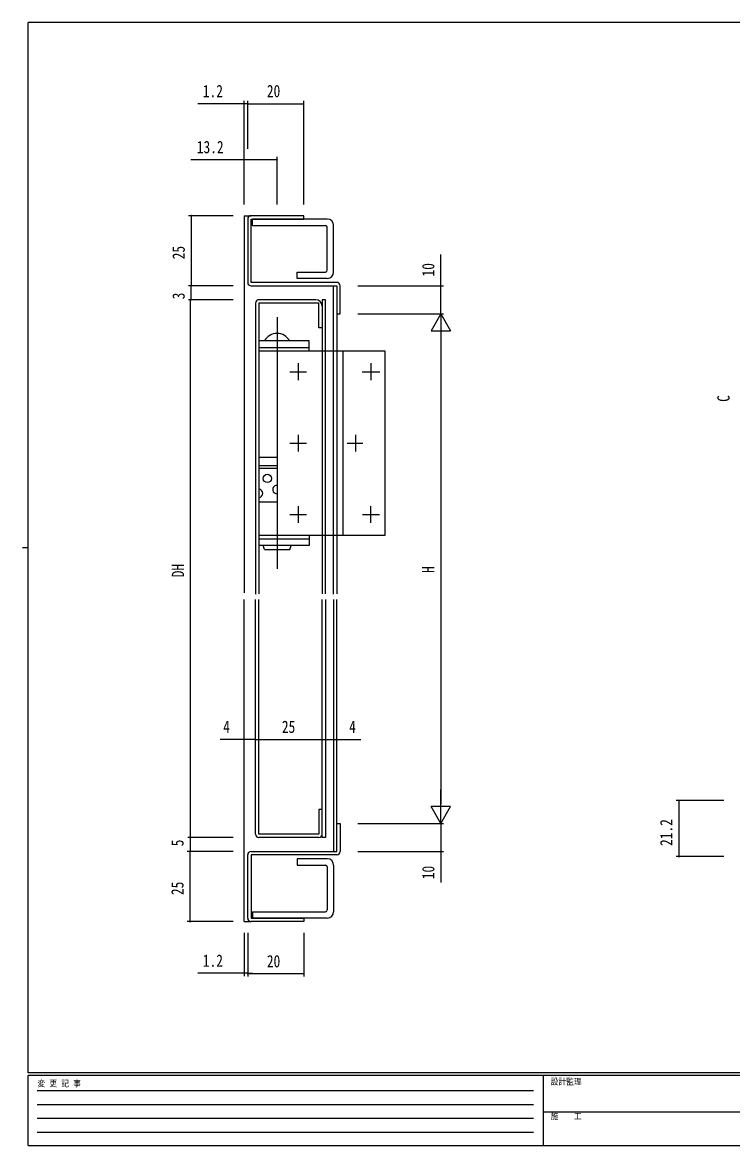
# Model space of a CAD drawing. Units: millimetres on the paper. Extents: x -283 to 283, y -202 to 202.
# Drawn here: x -283.4 to -30.1, y -201.5 to 199.5 of the extents above; entities that cross this region are included whole.
import ezdxf
from ezdxf.enums import TextEntityAlignment as Align

# ---------------------------------------------------------------- set-up
doc = ezdxf.new("R2010")
doc.units = ezdxf.units.MM
for name, color, linetype in [('0-2_YKK_11', 7, 'Continuous'), ('0-3_YKK_12', 2, 'Continuous'), ('0-4_YKK_13', 4, 'Continuous'), ('0-6_YKK_D', 6, 'Continuous'), ('0-7_YKK_ZWAK', 7, 'Continuous')]:
    doc.layers.add(name, color=color, linetype=linetype)
doc.styles.add('ＭＳ ゴシック', font='')
doc.styles.get('ＭＳ ゴシック').set_extended_font_data('MS Gothic')

msp = doc.modelspace()

# ---------------------------------------------------------------- linework, layer by layer
at = {"layer": '0-2_YKK_11'}
for p, q in [((-202.944, 129.301), (-202.944, 106.701)), ((-173.444, 106.701), (-201.244, 106.701)), ((-172.344, -4.651), (-172.344, 105.501)), ((-171.144, 105.001), (-171.144, 24.501)), ((-178.644, 100.501), (-198.944, 100.501)), ((-175.144, 90.801), (-175.144, 100.501)), ((-200.144, 99.301), (-200.144, -4.651)), ((-171.144, 24.501), (-171.144, 14.501)), ((-200.144, -90.299), (-200.144, -6.499)), ((-175.144, -6.499), (-175.144, -81.299)), ((-172.344, -6.499), (-172.344, -96.499)), ((-171.144, -95.999), (-171.144, -6.499)), ((-177.544, -91.499), (-198.944, -91.499)), ((-202.944, -120.299), (-202.944, -97.699)), ((-173.444, -97.699), (-173.544, -97.699))]:
    msp.add_line(p, q, dxfattribs=at)
for points in [[(-171.144, 106.701), (-173.444, 106.701), (-201.744, 106.701), (-201.744, 129.301), (-182.944, 129.301), (-182.944, 130.501), (-201.744, 130.501)], [(-201.744, 105.501), (-171.144, 105.501), (-171.144, 95.501), (-169.944, 95.501), (-169.944, 105.501)], [(-175.144, 100.501), (-176.344, 100.501), (-176.344, 90.801), (-176.344, 90.301), (-176.344, 24.501), (-176.344, 14.501), (-176.344, 9.501), (-176.344, -4.499)], [(-176.344, 90.501), (-177.544, 90.501), (-177.544, 99.301), (-198.944, 99.301), (-198.944, 24.501), (-198.944, 14.501), (-198.944, 9.501), (-198.944, -4.499)], [(-175.144, -4.499), (-175.144, 9.501), (-175.144, 14.501), (-175.144, 24.501), (-175.144, 90.301), (-175.144, 90.801)], [(-171.144, 14.501), (-171.144, 9.501), (-171.144, -4.499)], [(-176.344, -81.499), (-177.544, -81.499), (-177.544, -90.299), (-198.944, -90.299), (-198.944, -6.499)], [(-175.144, -81.299), (-175.144, -81.799), (-175.144, -91.499), (-176.344, -91.499), (-176.344, -81.799), (-176.344, -81.299), (-176.344, -6.499)], [(-201.744, -96.499), (-171.144, -96.499), (-171.144, -86.499), (-169.944, -86.499), (-169.944, -96.499)], [(-171.144, -97.699), (-173.444, -97.699), (-201.744, -97.699), (-201.744, -120.299), (-182.944, -120.299), (-182.944, -121.499), (-201.744, -121.499)]]:
    msp.add_lwpolyline(points, dxfattribs=at)
for centre, radius, start, end in [((-201.744, 129.301), 1.2, 89.99998, 180.00002), ((-201.744, 106.701), 1.2, 180.00002, 270), ((-171.144, 105.501), 1.2, 0, 89.99998), ((-198.944, 99.301), 1.2, 89.99998, 180.00002), ((-178.644, 98.201), 2.3, 0, 89.99998), ((-198.944, -90.299), 1.2, 180.00002, 270), ((-177.544, -90.299), 1.2, 270, 0), ((-201.744, -97.699), 1.2, 89.99998, 180.00002), ((-171.144, -96.499), 1.2, 270, 0), ((-201.744, -120.299), 1.2, 180.00002, 270)]:
    msp.add_arc(centre, radius, start, end, dxfattribs=at)
at = {"layer": '0-3_YKK_12'}
for p, q in [((-204.144, 130.501), (-204.144, -4.147)), ((-204.144, 130.501), (-201.744, 130.501)), ((-204.144, -121.499), (-204.144, -6.499)), ((-204.144, -121.499), (-201.744, -121.499))]:
    msp.add_line(p, q, dxfattribs=at)
at = {"layer": '0-4_YKK_13'}
for p, q in [((-201.244, 127.001), (-201.244, 129.301)), ((-174.544, 129.301), (-201.244, 129.301)), ((-201.244, 127.001), (-175.144, 127.001)), ((-174.544, 111.001), (-174.544, 126.401)), ((-172.244, 110.401), (-172.244, 127.001)), ((-185.244, 110.401), (-175.144, 110.401)), ((-185.244, 108.101), (-185.244, 110.401)), ((-174.544, 108.101), (-185.244, 108.101)), ((-192.444, 94.32), (-192.444, 4.459)), ((-180.944, 85.801), (-198.944, 85.801)), ((-180.944, 82.301), (-180.944, 85.801)), ((-198.944, 83.501), (-180.944, 83.501)), ((-198.944, 82.301), (-153.944, 82.301)), ((-168.944, 82.301), (-168.944, 16.301)), ((-153.944, 82.301), (-153.944, 16.301)), ((-184.944, 77.801), (-184.944, 71.801)), ((-158.944, 77.801), (-158.944, 71.801)), ((-187.944, 74.801), (-181.88, 74.801)), ((-162.078, 74.801), (-155.791, 74.801)), ((-184.944, 52.301), (-184.944, 46.301)), ((-164.444, 52.301), (-164.444, 46.301)), ((-187.944, 49.301), (-181.944, 49.301)), ((-167.421, 49.301), (-161.763, 49.301)), ((-198.944, 44.301), (-192.444, 44.301)), ((-198.944, 41.301), (-192.444, 41.301)), ((-198.944, 40.301), (-192.444, 40.301)), ((-198.944, 28.301), (-192.444, 28.301)), ((-184.944, 26.801), (-184.944, 20.801)), ((-158.944, 20.801), (-158.944, 26.801)), ((-187.944, 23.801), (-181.984, 23.801)), ((-161.944, 23.801), (-155.896, 23.801)), ((-153.944, 16.301), (-198.944, 16.301)), ((-180.944, 16.301), (-180.944, 12.801)), ((-198.944, 15.101), (-180.944, 15.101)), ((-180.944, 12.801), (-198.944, 12.801)), ((-196.944, 11.301), (-197.444, 12.801)), ((-187.944, 11.301), (-187.444, 12.801)), ((-196.944, 11.301), (-187.944, 11.301)), ((-185.244, -99.099), (-185.244, -101.399)), ((-174.544, -99.099), (-185.244, -99.099)), ((-185.244, -101.399), (-175.144, -101.399)), ((-174.544, -101.999), (-174.544, -117.399)), ((-172.244, -101.399), (-172.244, -117.999)), ((-201.244, -117.999), (-201.244, -120.299)), ((-201.244, -117.999), (-175.144, -117.999)), ((-174.544, -120.299), (-201.244, -120.299))]:
    msp.add_line(p, q, dxfattribs=at)
msp.add_circle((-195.934, 36.688), 1.5, dxfattribs=at)
for centre, radius, start, end in [((-174.544, 127.001), 2.3, 0, 90), ((-175.144, 126.401), 0.6, 0, 90), ((-175.144, 111.001), 0.6, 270, 0), ((-174.544, 110.401), 2.3, 270, 0), ((-192.444, 83.501), 5, 27.38711, 152.61289), ((-199.057, 31.357), 1.5, 274.32693, 85.67307), ((-192.507, 32.727), 1.5, 87.56455, 272.43545), ((-174.544, -101.399), 2.3, 0, 90), ((-175.144, -101.999), 0.6, 0, 90), ((-175.144, -117.399), 0.6, 270, 0), ((-174.544, -117.999), 2.3, 270, 0)]:
    msp.add_arc(centre, radius, start, end, dxfattribs=at)
at = {"layer": '0-6_YKK_D'}
for p, q in [((-204.144, 134.501), (-204.144, 171.501)), ((-202.944, 154.436), (-202.944, 171.501)), ((-202.944, 154.436), (-202.944, 171.501)), ((-202.944, 170.501), (-182.944, 170.501)), ((-202.944, 170.501), (-201.244, 170.501)), ((-182.944, 134.501), (-182.944, 171.501)), ((-204.144, 150.501), (-223.264, 150.501)), ((-192.444, 150.501), (-204.144, 150.501)), ((-192.444, 134.501), (-192.444, 151.501)), ((-208.144, 130.501), (-224.104, 130.501)), ((-223.104, 130.501), (-223.104, 105.501)), ((-133.944, 105.501), (-133.944, 116.621)), ((-208.144, 105.501), (-224.104, 105.501)), ((-223.128, 100.501), (-223.128, 105.501)), ((-163.644, 105.501), (-132.944, 105.501)), ((-133.944, 95.501), (-133.944, 105.501)), ((-208.144, 100.501), (-224.128, 100.501)), ((-223.336, -91.499), (-223.336, 100.501)), ((-163.644, 95.501), (-132.944, 95.501)), ((-163.644, 95.501), (-132.944, 95.501)), ((-133.944, 95.501), (-137.444, 89.439)), ((-133.944, 95.501), (-133.944, 83.377)), ((-133.944, 95.501), (-130.444, 89.439)), ((-137.444, 89.439), (-130.444, 89.439)), ((-133.944, 88.501), (-133.944, -79.499)), ((-204.144, -56.499), (-212.744, -56.499)), ((-200.144, -56.499), (-204.144, -56.499)), ((-200.144, -56.499), (-175.144, -56.499)), ((-175.144, -56.499), (-171.144, -56.499)), ((-171.144, -56.499), (-162.544, -56.499)), ((-133.944, -86.499), (-133.944, -74.374)), ((-32.908, -78.327), (-49.908, -78.327)), ((-48.908, -78.327), (-48.908, -98.327)), ((-130.444, -80.436), (-137.444, -80.436)), ((-133.944, -86.499), (-137.444, -80.436)), ((-133.944, -86.499), (-130.444, -80.436)), ((-163.644, -86.499), (-132.944, -86.499)), ((-152.944, -86.499), (-132.944, -86.499)), ((-133.944, -86.499), (-133.944, -96.499)), ((-208.144, -91.499), (-224.336, -91.499)), ((-223.533, -91.499), (-223.533, -96.499)), ((-208.144, -96.499), (-224.533, -96.499)), ((-223.533, -121.499), (-223.533, -96.499)), ((-163.644, -96.499), (-132.944, -96.499)), ((-133.944, -96.499), (-133.944, -107.619)), ((-32.908, -98.327), (-49.908, -98.327)), ((-208.144, -121.499), (-224.533, -121.499)), ((-204.144, -125.499), (-204.144, -140.996)), ((-202.944, -125.499), (-202.944, -141.195)), ((-182.944, -125.499), (-182.944, -141.195)), ((-202.944, -139.996), (-201.244, -139.996)), ((-182.944, -140.195), (-202.944, -140.195))]:
    msp.add_line(p, q, dxfattribs=at)
for points in [[(-202.944, 170.501), (-204.144, 170.501), (-220.744, 170.501)], [(-202.944, -139.996), (-204.144, -139.996), (-220.744, -139.996)]]:
    msp.add_lwpolyline(points, dxfattribs=at)
for centre, start, end in [((-204.144, 170.501), 0, 180), ((-204.144, 170.501), 180, 0), ((-202.944, 170.501), 0, 180), ((-202.944, 170.501), 0, 180), ((-202.944, 170.501), 180, 0), ((-202.944, 170.501), 180, 0), ((-182.944, 170.501), 0, 180), ((-182.944, 170.501), 180, 0), ((-204.144, 150.501), 0, 180), ((-204.144, 150.501), 180, 0), ((-192.444, 150.501), 0, 180), ((-192.444, 150.501), 180, 0), ((-223.104, 130.501), 90, 270), ((-223.104, 130.501), 270, 90), ((-223.128, 105.501), 90, 270), ((-223.104, 105.501), 90, 270), ((-223.128, 105.501), 270, 90), ((-223.104, 105.501), 270, 90), ((-133.944, 105.501), 90, 270), ((-133.944, 105.501), 270, 90), ((-223.336, 100.501), 90, 270), ((-223.336, 100.501), 270, 90), ((-223.128, 100.501), 90, 270), ((-223.128, 100.501), 270, 90), ((-204.144, -56.499), 0, 180), ((-204.144, -56.499), 180, 0), ((-200.144, -56.499), 0, 180), ((-200.144, -56.499), 0, 180), ((-200.144, -56.499), 180, 0), ((-200.144, -56.499), 180, 0), ((-175.144, -56.499), 0, 180), ((-175.144, -56.499), 0, 180), ((-175.144, -56.499), 180, 0), ((-175.144, -56.499), 180, 0), ((-171.144, -56.499), 0, 180), ((-171.144, -56.499), 180, 0), ((-48.908, -78.327), 90, 270), ((-48.908, -78.327), 270, 90), ((-223.533, -91.499), 90, 270), ((-223.533, -91.499), 270, 90), ((-223.336, -91.499), 90, 270), ((-223.336, -91.499), 270, 90), ((-223.533, -96.499), 90, 270), ((-223.533, -96.499), 90, 270), ((-223.533, -96.499), 270, 90), ((-223.533, -96.499), 270, 90), ((-133.944, -96.499), 90, 270), ((-133.944, -96.499), 270, 90), ((-48.908, -98.327), 90, 270), ((-48.908, -98.327), 270, 90), ((-223.533, -121.499), 90, 270), ((-223.533, -121.499), 270, 90), ((-204.144, -139.996), 0, 180), ((-204.144, -139.996), 180, 0), ((-202.944, -139.996), 0, 180), ((-202.944, -139.996), 180, 0), ((-202.944, -140.195), 0, 180), ((-202.944, -140.195), 180, 0), ((-182.944, -140.195), 0, 180), ((-182.944, -140.195), 180, 0)]:
    msp.add_arc(centre, 0.106, start, end, dxfattribs=at)
at = {"layer": '0-7_YKK_ZWAK'}
for p, q in [((268.6, 199.5), (-281.4, 199.5)), ((-281.4, -175.5), (-281.4, 199.5)), ((-283.4, 12), (-281.4, 12)), ((268.6, -175.5), (-281.4, -175.5)), ((241.6, -176.5), (-281.4, -176.5)), ((-281.4, -201.5), (-281.4, -176.5)), ((-97.4, -176.5), (-97.4, -201.5)), ((-278.115, -181.866), (-100.835, -181.866)), ((-278.115, -186.815), (-100.835, -186.815)), ((-278.115, -191.764), (-100.835, -191.764)), ((-97.4, -189.499), (-5.4, -189.499)), ((-278.115, -196.713), (-100.835, -196.713)), ((-281.4, -201.5), (241.6, -201.5))]:
    msp.add_line(p, q, dxfattribs=at)

# ---------------------------------------------------------------- texts
at = {"layer": '0-6_YKK_D', "style": 'ＭＳ ゴシック', "width": 0.8}
for s, p in [('1.2', (-218.956, 171.501)), ('20', (-196.087, 171.501)), ('13.2', (-221.115, 151.501)), ('4', (-211.691, -55.499)), ('25', (-190.726, -55.499)), ('4', (-166.691, -55.499)), ('1.2', (-218.956, -138.996)), ('20', (-196.087, -139.195))]:
    msp.add_text(s, height=4.399, dxfattribs=at).set_placement(p, align=Align.BOTTOM_LEFT)
for s, p in [('25', (-224.104, 114.919)), ('10', (-134.944, 108.8)), ('3', (-224.128, 100.641)), ('C', (-29.474, 64.037)), ('DH', (-224.336, 1.395)), ('H', (-134.944, 2.954)), ('21.2', (-49.908, -94.54)), ('5', (-224.533, -94.659)), ('10', (-134.944, -106.4)), ('25', (-224.533, -112.081))]:
    msp.add_text(s, height=4.399, rotation=90, dxfattribs=at).set_placement(p, align=Align.BOTTOM_LEFT)
at = {"layer": '0-7_YKK_ZWAK', "style": 'ＭＳ ゴシック', "width": 0.9}
for s, p in [('変 更 記 事', (-278.033, -181.105)), ('設計監理', (-94.708, -180.452)), ('施\u3000\u3000工', (-94.708, -192.824))]:
    msp.add_text(s, height=2.199, dxfattribs=at).set_placement(p, align=Align.BOTTOM_LEFT)

doc.saveas('drawing.dxf')
